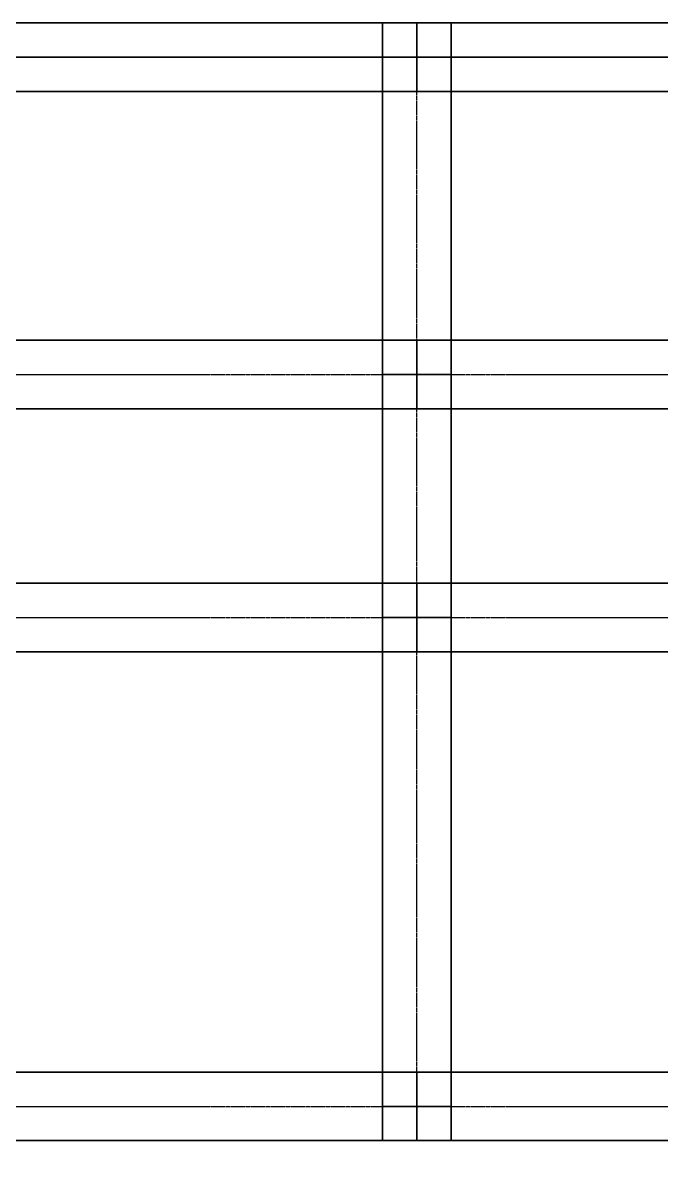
# Model space of a CAD drawing. Extents: x -12 to 2097, y 100 to 3117.
# Drawn here: x 1203.1 to 1426.6, y 2718.4 to 3116.9 of the extents above; entities that cross this region are included whole.
import ezdxf

# ---------------------------------------------------------------- set-up
doc = ezdxf.new("R2010")
doc.units = 0
doc.header["$MEASUREMENT"] = 0
doc.linetypes.add('Center', pattern=[2, 1.25, -0.25, 0.25, -0.25])
for name, color, linetype in [('BEAM', 5, 'CONTINUOUS'), ('CENTERLINES', 7, 'CONTINUOUS'), ('COLS', 5, 'CONTINUOUS'), ('SLAB', 6, 'CONTINUOUS')]:
    doc.layers.add(name, color=color, linetype=linetype)

msp = doc.modelspace()

# ---------------------------------------------------------------- linework, layer by layer
at = {"layer": 'BEAM', "color": 5, "linetype": 'CONTINUOUS'}
for points in [[(1170, 3116.916, 600), (1170, 3116.916, 624), (1341, 3116.916, 624), (1341, 3116.916, 600)], [(1170, 3116.916, 624), (1170, 3092.916, 624), (1341, 3092.916, 624), (1341, 3116.916, 624)], [(1170, 3092.916, 600), (1170, 3116.916, 600), (1341, 3116.916, 600), (1341, 3092.916, 600)], [(1170, 3116.916, 468), (1170, 3116.916, 492), (1341, 3116.916, 492), (1341, 3116.916, 468)], [(1170, 3116.916, 492), (1170, 3092.916, 492), (1341, 3092.916, 492), (1341, 3116.916, 492)], [(1170, 3092.916, 468), (1170, 3116.916, 468), (1341, 3116.916, 468), (1341, 3092.916, 468)], [(1170, 3116.916, 336), (1170, 3116.916, 360), (1341, 3116.916, 360), (1341, 3116.916, 336)], [(1170, 3116.916, 360), (1170, 3092.916, 360), (1341, 3092.916, 360), (1341, 3116.916, 360)], [(1170, 3092.916, 336), (1170, 3116.916, 336), (1341, 3116.916, 336), (1341, 3092.916, 336)], [(1170, 3116.916, 204), (1170, 3116.916, 228), (1341, 3116.916, 228), (1341, 3116.916, 204)], [(1170, 3116.916, 228), (1170, 3092.916, 228), (1341, 3092.916, 228), (1341, 3116.916, 228)], [(1170, 3092.916, 204), (1170, 3116.916, 204), (1341, 3116.916, 204), (1341, 3092.916, 204)], [(1170, 3116.916, 60), (1170, 3116.916, 84), (1341, 3116.916, 84), (1341, 3116.916, 60)], [(1170, 3116.916, 84), (1170, 3092.916, 84), (1341, 3092.916, 84), (1341, 3116.916, 84)], [(1170, 3092.916, 60), (1170, 3116.916, 60), (1341, 3116.916, 60), (1341, 3092.916, 60)], [(1341, 3116.916, 600), (1341, 3116.916, 624), (1512, 3116.916, 624), (1512, 3116.916, 600)], [(1341, 3116.916, 624), (1341, 3092.916, 624), (1512, 3092.916, 624), (1512, 3116.916, 624)], [(1341, 3092.916, 600), (1341, 3116.916, 600), (1512, 3116.916, 600), (1512, 3092.916, 600)], [(1341, 3116.916, 468), (1341, 3116.916, 492), (1512, 3116.916, 492), (1512, 3116.916, 468)], [(1341, 3116.916, 492), (1341, 3092.916, 492), (1512, 3092.916, 492), (1512, 3116.916, 492)], [(1341, 3092.916, 468), (1341, 3116.916, 468), (1512, 3116.916, 468), (1512, 3092.916, 468)], [(1341, 3116.916, 336), (1341, 3116.916, 360), (1512, 3116.916, 360), (1512, 3116.916, 336)], [(1341, 3116.916, 360), (1341, 3092.916, 360), (1512, 3092.916, 360), (1512, 3116.916, 360)], [(1341, 3092.916, 336), (1341, 3116.916, 336), (1512, 3116.916, 336), (1512, 3092.916, 336)], [(1341, 3116.916, 204), (1341, 3116.916, 228), (1512, 3116.916, 228), (1512, 3116.916, 204)], [(1341, 3116.916, 228), (1341, 3092.916, 228), (1512, 3092.916, 228), (1512, 3116.916, 228)], [(1341, 3092.916, 204), (1341, 3116.916, 204), (1512, 3116.916, 204), (1512, 3092.916, 204)], [(1341, 3116.916, 60), (1341, 3116.916, 84), (1512, 3116.916, 84), (1512, 3116.916, 60)], [(1341, 3116.916, 84), (1341, 3092.916, 84), (1512, 3092.916, 84), (1512, 3116.916, 84)], [(1341, 3092.916, 60), (1341, 3116.916, 60), (1512, 3116.916, 60), (1512, 3092.916, 60)], [(1329, 2993.916, 600), (1329, 2993.916, 624), (1329, 3104.916, 624), (1329, 3104.916, 600)], [(1329, 2993.916, 624), (1353, 2993.916, 624), (1353, 3104.916, 624), (1329, 3104.916, 624)], [(1353, 2993.916, 600), (1329, 2993.916, 600), (1329, 3104.916, 600), (1353, 3104.916, 600)], [(1329, 2993.916, 468), (1329, 2993.916, 492), (1329, 3104.916, 492), (1329, 3104.916, 468)], [(1329, 2993.916, 492), (1353, 2993.916, 492), (1353, 3104.916, 492), (1329, 3104.916, 492)], [(1353, 2993.916, 468), (1329, 2993.916, 468), (1329, 3104.916, 468), (1353, 3104.916, 468)], [(1329, 2993.916, 336), (1329, 2993.916, 360), (1329, 3104.916, 360), (1329, 3104.916, 336)], [(1329, 2993.916, 360), (1353, 2993.916, 360), (1353, 3104.916, 360), (1329, 3104.916, 360)], [(1353, 2993.916, 336), (1329, 2993.916, 336), (1329, 3104.916, 336), (1353, 3104.916, 336)], [(1329, 2993.916, 204), (1329, 2993.916, 228), (1329, 3104.916, 228), (1329, 3104.916, 204)], [(1329, 2993.916, 228), (1353, 2993.916, 228), (1353, 3104.916, 228), (1329, 3104.916, 228)], [(1353, 2993.916, 204), (1329, 2993.916, 204), (1329, 3104.916, 204), (1353, 3104.916, 204)], [(1329, 2993.916, 60), (1329, 2993.916, 84), (1329, 3104.916, 84), (1329, 3104.916, 60)], [(1329, 2993.916, 84), (1353, 2993.916, 84), (1353, 3104.916, 84), (1329, 3104.916, 84)], [(1353, 2993.916, 60), (1329, 2993.916, 60), (1329, 3104.916, 60), (1353, 3104.916, 60)], [(1353, 2993.916, 624), (1353, 2993.916, 600), (1353, 3104.916, 600), (1353, 3104.916, 624)], [(1353, 2993.916, 492), (1353, 2993.916, 468), (1353, 3104.916, 468), (1353, 3104.916, 492)], [(1353, 2993.916, 360), (1353, 2993.916, 336), (1353, 3104.916, 336), (1353, 3104.916, 360)], [(1353, 2993.916, 228), (1353, 2993.916, 204), (1353, 3104.916, 204), (1353, 3104.916, 228)], [(1353, 2993.916, 84), (1353, 2993.916, 60), (1353, 3104.916, 60), (1353, 3104.916, 84)], [(1170, 3092.916, 624), (1170, 3092.916, 600), (1341, 3092.916, 600), (1341, 3092.916, 624)], [(1170, 3092.916, 492), (1170, 3092.916, 468), (1341, 3092.916, 468), (1341, 3092.916, 492)], [(1170, 3092.916, 360), (1170, 3092.916, 336), (1341, 3092.916, 336), (1341, 3092.916, 360)], [(1170, 3092.916, 228), (1170, 3092.916, 204), (1341, 3092.916, 204), (1341, 3092.916, 228)], [(1170, 3092.916, 84), (1170, 3092.916, 60), (1341, 3092.916, 60), (1341, 3092.916, 84)], [(1341, 3092.916, 624), (1341, 3092.916, 600), (1512, 3092.916, 600), (1512, 3092.916, 624)], [(1341, 3092.916, 492), (1341, 3092.916, 468), (1512, 3092.916, 468), (1512, 3092.916, 492)], [(1341, 3092.916, 360), (1341, 3092.916, 336), (1512, 3092.916, 336), (1512, 3092.916, 360)], [(1341, 3092.916, 228), (1341, 3092.916, 204), (1512, 3092.916, 204), (1512, 3092.916, 228)], [(1341, 3092.916, 84), (1341, 3092.916, 60), (1512, 3092.916, 60), (1512, 3092.916, 84)], [(1170, 3005.916, 600), (1170, 3005.916, 624), (1341, 3005.916, 624), (1341, 3005.916, 600)], [(1170, 3005.916, 624), (1170, 2981.916, 624), (1341, 2981.916, 624), (1341, 3005.916, 624)], [(1170, 2981.916, 600), (1170, 3005.916, 600), (1341, 3005.916, 600), (1341, 2981.916, 600)], [(1170, 3005.916, 468), (1170, 3005.916, 492), (1341, 3005.916, 492), (1341, 3005.916, 468)], [(1170, 3005.916, 492), (1170, 2981.916, 492), (1341, 2981.916, 492), (1341, 3005.916, 492)], [(1170, 2981.916, 468), (1170, 3005.916, 468), (1341, 3005.916, 468), (1341, 2981.916, 468)], [(1170, 3005.916, 336), (1170, 3005.916, 360), (1341, 3005.916, 360), (1341, 3005.916, 336)], [(1170, 3005.916, 360), (1170, 2981.916, 360), (1341, 2981.916, 360), (1341, 3005.916, 360)], [(1170, 2981.916, 336), (1170, 3005.916, 336), (1341, 3005.916, 336), (1341, 2981.916, 336)], [(1170, 3005.916, 204), (1170, 3005.916, 228), (1341, 3005.916, 228), (1341, 3005.916, 204)], [(1170, 3005.916, 228), (1170, 2981.916, 228), (1341, 2981.916, 228), (1341, 3005.916, 228)], [(1170, 2981.916, 204), (1170, 3005.916, 204), (1341, 3005.916, 204), (1341, 2981.916, 204)], [(1170, 3005.916, 60), (1170, 3005.916, 84), (1341, 3005.916, 84), (1341, 3005.916, 60)], [(1170, 3005.916, 84), (1170, 2981.916, 84), (1341, 2981.916, 84), (1341, 3005.916, 84)], [(1170, 2981.916, 60), (1170, 3005.916, 60), (1341, 3005.916, 60), (1341, 2981.916, 60)], [(1341, 3005.916, 600), (1341, 3005.916, 624), (1512, 3005.916, 624), (1512, 3005.916, 600)], [(1341, 3005.916, 624), (1341, 2981.916, 624), (1512, 2981.916, 624), (1512, 3005.916, 624)], [(1341, 2981.916, 600), (1341, 3005.916, 600), (1512, 3005.916, 600), (1512, 2981.916, 600)], [(1341, 3005.916, 468), (1341, 3005.916, 492), (1512, 3005.916, 492), (1512, 3005.916, 468)], [(1341, 3005.916, 492), (1341, 2981.916, 492), (1512, 2981.916, 492), (1512, 3005.916, 492)], [(1341, 2981.916, 468), (1341, 3005.916, 468), (1512, 3005.916, 468), (1512, 2981.916, 468)], [(1341, 3005.916, 336), (1341, 3005.916, 360), (1512, 3005.916, 360), (1512, 3005.916, 336)], [(1341, 3005.916, 360), (1341, 2981.916, 360), (1512, 2981.916, 360), (1512, 3005.916, 360)], [(1341, 2981.916, 336), (1341, 3005.916, 336), (1512, 3005.916, 336), (1512, 2981.916, 336)], [(1341, 3005.916, 204), (1341, 3005.916, 228), (1512, 3005.916, 228), (1512, 3005.916, 204)], [(1341, 3005.916, 228), (1341, 2981.916, 228), (1512, 2981.916, 228), (1512, 3005.916, 228)], [(1341, 2981.916, 204), (1341, 3005.916, 204), (1512, 3005.916, 204), (1512, 2981.916, 204)], [(1341, 3005.916, 60), (1341, 3005.916, 84), (1512, 3005.916, 84), (1512, 3005.916, 60)], [(1341, 3005.916, 84), (1341, 2981.916, 84), (1512, 2981.916, 84), (1512, 3005.916, 84)], [(1341, 2981.916, 60), (1341, 3005.916, 60), (1512, 3005.916, 60), (1512, 2981.916, 60)], [(1329, 2908.92, 600), (1329, 2908.92, 624), (1329, 2993.916, 624), (1329, 2993.916, 600)], [(1329, 2908.92, 624), (1353, 2908.92, 624), (1353, 2993.916, 624), (1329, 2993.916, 624)], [(1353, 2908.92, 600), (1329, 2908.92, 600), (1329, 2993.916, 600), (1353, 2993.916, 600)], [(1329, 2908.92, 468), (1329, 2908.92, 492), (1329, 2993.916, 492), (1329, 2993.916, 468)], [(1329, 2908.92, 492), (1353, 2908.92, 492), (1353, 2993.916, 492), (1329, 2993.916, 492)], [(1353, 2908.92, 468), (1329, 2908.92, 468), (1329, 2993.916, 468), (1353, 2993.916, 468)], [(1329, 2908.92, 336), (1329, 2908.92, 360), (1329, 2993.916, 360), (1329, 2993.916, 336)], [(1329, 2908.92, 360), (1353, 2908.92, 360), (1353, 2993.916, 360), (1329, 2993.916, 360)], [(1353, 2908.92, 336), (1329, 2908.92, 336), (1329, 2993.916, 336), (1353, 2993.916, 336)], [(1329, 2908.92, 204), (1329, 2908.92, 228), (1329, 2993.916, 228), (1329, 2993.916, 204)], [(1329, 2908.92, 228), (1353, 2908.92, 228), (1353, 2993.916, 228), (1329, 2993.916, 228)], [(1353, 2908.92, 204), (1329, 2908.92, 204), (1329, 2993.916, 204), (1353, 2993.916, 204)], [(1329, 2908.92, 60), (1329, 2908.92, 84), (1329, 2993.916, 84), (1329, 2993.916, 60)], [(1329, 2908.92, 84), (1353, 2908.92, 84), (1353, 2993.916, 84), (1329, 2993.916, 84)], [(1353, 2908.92, 60), (1329, 2908.92, 60), (1329, 2993.916, 60), (1353, 2993.916, 60)], [(1353, 2908.92, 624), (1353, 2908.92, 600), (1353, 2993.916, 600), (1353, 2993.916, 624)], [(1353, 2908.92, 492), (1353, 2908.92, 468), (1353, 2993.916, 468), (1353, 2993.916, 492)], [(1353, 2908.92, 360), (1353, 2908.92, 336), (1353, 2993.916, 336), (1353, 2993.916, 360)], [(1353, 2908.92, 228), (1353, 2908.92, 204), (1353, 2993.916, 204), (1353, 2993.916, 228)], [(1353, 2908.92, 84), (1353, 2908.92, 60), (1353, 2993.916, 60), (1353, 2993.916, 84)], [(1170, 2981.916, 624), (1170, 2981.916, 600), (1341, 2981.916, 600), (1341, 2981.916, 624)], [(1170, 2981.916, 492), (1170, 2981.916, 468), (1341, 2981.916, 468), (1341, 2981.916, 492)], [(1170, 2981.916, 360), (1170, 2981.916, 336), (1341, 2981.916, 336), (1341, 2981.916, 360)], [(1170, 2981.916, 228), (1170, 2981.916, 204), (1341, 2981.916, 204), (1341, 2981.916, 228)], [(1170, 2981.916, 84), (1170, 2981.916, 60), (1341, 2981.916, 60), (1341, 2981.916, 84)], [(1341, 2981.916, 624), (1341, 2981.916, 600), (1512, 2981.916, 600), (1512, 2981.916, 624)], [(1341, 2981.916, 492), (1341, 2981.916, 468), (1512, 2981.916, 468), (1512, 2981.916, 492)], [(1341, 2981.916, 360), (1341, 2981.916, 336), (1512, 2981.916, 336), (1512, 2981.916, 360)], [(1341, 2981.916, 228), (1341, 2981.916, 204), (1512, 2981.916, 204), (1512, 2981.916, 228)], [(1341, 2981.916, 84), (1341, 2981.916, 60), (1512, 2981.916, 60), (1512, 2981.916, 84)], [(1170, 2920.92, 600), (1170, 2920.92, 624), (1341, 2920.92, 624), (1341, 2920.92, 600)], [(1170, 2920.92, 624), (1170, 2896.92, 624), (1341, 2896.92, 624), (1341, 2920.92, 624)], [(1170, 2896.92, 600), (1170, 2920.92, 600), (1341, 2920.92, 600), (1341, 2896.92, 600)], [(1170, 2920.92, 468), (1170, 2920.92, 492), (1341, 2920.92, 492), (1341, 2920.92, 468)], [(1170, 2920.92, 492), (1170, 2896.92, 492), (1341, 2896.92, 492), (1341, 2920.92, 492)], [(1170, 2896.92, 468), (1170, 2920.92, 468), (1341, 2920.92, 468), (1341, 2896.92, 468)], [(1170, 2920.92, 336), (1170, 2920.92, 360), (1341, 2920.92, 360), (1341, 2920.92, 336)], [(1170, 2920.92, 360), (1170, 2896.92, 360), (1341, 2896.92, 360), (1341, 2920.92, 360)], [(1170, 2896.92, 336), (1170, 2920.92, 336), (1341, 2920.92, 336), (1341, 2896.92, 336)], [(1170, 2920.92, 204), (1170, 2920.92, 228), (1341, 2920.92, 228), (1341, 2920.92, 204)], [(1170, 2920.92, 228), (1170, 2896.92, 228), (1341, 2896.92, 228), (1341, 2920.92, 228)], [(1170, 2896.92, 204), (1170, 2920.92, 204), (1341, 2920.92, 204), (1341, 2896.92, 204)], [(1170, 2920.92, 60), (1170, 2920.92, 84), (1341, 2920.92, 84), (1341, 2920.92, 60)], [(1170, 2920.92, 84), (1170, 2896.92, 84), (1341, 2896.92, 84), (1341, 2920.92, 84)], [(1170, 2896.92, 60), (1170, 2920.92, 60), (1341, 2920.92, 60), (1341, 2896.92, 60)], [(1341, 2920.92, 600), (1341, 2920.92, 624), (1512, 2920.92, 624), (1512, 2920.92, 600)], [(1341, 2920.92, 624), (1341, 2896.92, 624), (1512, 2896.92, 624), (1512, 2920.92, 624)], [(1341, 2896.92, 600), (1341, 2920.92, 600), (1512, 2920.92, 600), (1512, 2896.92, 600)], [(1341, 2920.92, 468), (1341, 2920.92, 492), (1512, 2920.92, 492), (1512, 2920.92, 468)], [(1341, 2920.92, 492), (1341, 2896.92, 492), (1512, 2896.92, 492), (1512, 2920.92, 492)], [(1341, 2896.92, 468), (1341, 2920.92, 468), (1512, 2920.92, 468), (1512, 2896.92, 468)], [(1341, 2920.92, 336), (1341, 2920.92, 360), (1512, 2920.92, 360), (1512, 2920.92, 336)], [(1341, 2920.92, 360), (1341, 2896.92, 360), (1512, 2896.92, 360), (1512, 2920.92, 360)], [(1341, 2896.92, 336), (1341, 2920.92, 336), (1512, 2920.92, 336), (1512, 2896.92, 336)], [(1341, 2920.92, 204), (1341, 2920.92, 228), (1512, 2920.92, 228), (1512, 2920.92, 204)], [(1341, 2920.92, 228), (1341, 2896.92, 228), (1512, 2896.92, 228), (1512, 2920.92, 228)], [(1341, 2896.92, 204), (1341, 2920.92, 204), (1512, 2920.92, 204), (1512, 2896.92, 204)], [(1341, 2920.92, 60), (1341, 2920.92, 84), (1512, 2920.92, 84), (1512, 2920.92, 60)], [(1341, 2920.92, 84), (1341, 2896.92, 84), (1512, 2896.92, 84), (1512, 2920.92, 84)], [(1341, 2896.92, 60), (1341, 2920.92, 60), (1512, 2920.92, 60), (1512, 2896.92, 60)], [(1329, 2737.92, 600), (1329, 2737.92, 624), (1329, 2908.92, 624), (1329, 2908.92, 600)], [(1329, 2737.92, 624), (1353, 2737.92, 624), (1353, 2908.92, 624), (1329, 2908.92, 624)], [(1353, 2737.92, 600), (1329, 2737.92, 600), (1329, 2908.92, 600), (1353, 2908.92, 600)], [(1329, 2737.92, 468), (1329, 2737.92, 492), (1329, 2908.92, 492), (1329, 2908.92, 468)], [(1329, 2737.92, 492), (1353, 2737.92, 492), (1353, 2908.92, 492), (1329, 2908.92, 492)], [(1353, 2737.92, 468), (1329, 2737.92, 468), (1329, 2908.92, 468), (1353, 2908.92, 468)], [(1329, 2737.92, 336), (1329, 2737.92, 360), (1329, 2908.92, 360), (1329, 2908.92, 336)], [(1329, 2737.92, 360), (1353, 2737.92, 360), (1353, 2908.92, 360), (1329, 2908.92, 360)], [(1353, 2737.92, 336), (1329, 2737.92, 336), (1329, 2908.92, 336), (1353, 2908.92, 336)], [(1329, 2737.92, 204), (1329, 2737.92, 228), (1329, 2908.92, 228), (1329, 2908.92, 204)], [(1329, 2737.92, 228), (1353, 2737.92, 228), (1353, 2908.92, 228), (1329, 2908.92, 228)], [(1353, 2737.92, 204), (1329, 2737.92, 204), (1329, 2908.92, 204), (1353, 2908.92, 204)], [(1329, 2737.92, 60), (1329, 2737.92, 84), (1329, 2908.92, 84), (1329, 2908.92, 60)], [(1329, 2737.92, 84), (1353, 2737.92, 84), (1353, 2908.92, 84), (1329, 2908.92, 84)], [(1353, 2737.92, 60), (1329, 2737.92, 60), (1329, 2908.92, 60), (1353, 2908.92, 60)], [(1353, 2737.92, 624), (1353, 2737.92, 600), (1353, 2908.92, 600), (1353, 2908.92, 624)], [(1353, 2737.92, 492), (1353, 2737.92, 468), (1353, 2908.92, 468), (1353, 2908.92, 492)], [(1353, 2737.92, 360), (1353, 2737.92, 336), (1353, 2908.92, 336), (1353, 2908.92, 360)], [(1353, 2737.92, 228), (1353, 2737.92, 204), (1353, 2908.92, 204), (1353, 2908.92, 228)], [(1353, 2737.92, 84), (1353, 2737.92, 60), (1353, 2908.92, 60), (1353, 2908.92, 84)], [(1170, 2896.92, 624), (1170, 2896.92, 600), (1341, 2896.92, 600), (1341, 2896.92, 624)], [(1170, 2896.92, 492), (1170, 2896.92, 468), (1341, 2896.92, 468), (1341, 2896.92, 492)], [(1170, 2896.92, 360), (1170, 2896.92, 336), (1341, 2896.92, 336), (1341, 2896.92, 360)], [(1170, 2896.92, 228), (1170, 2896.92, 204), (1341, 2896.92, 204), (1341, 2896.92, 228)], [(1170, 2896.92, 84), (1170, 2896.92, 60), (1341, 2896.92, 60), (1341, 2896.92, 84)], [(1341, 2896.92, 624), (1341, 2896.92, 600), (1512, 2896.92, 600), (1512, 2896.92, 624)], [(1341, 2896.92, 492), (1341, 2896.92, 468), (1512, 2896.92, 468), (1512, 2896.92, 492)], [(1341, 2896.92, 360), (1341, 2896.92, 336), (1512, 2896.92, 336), (1512, 2896.92, 360)], [(1341, 2896.92, 228), (1341, 2896.92, 204), (1512, 2896.92, 204), (1512, 2896.92, 228)], [(1341, 2896.92, 84), (1341, 2896.92, 60), (1512, 2896.92, 60), (1512, 2896.92, 84)], [(1170, 2749.92, 600), (1170, 2749.92, 624), (1341, 2749.92, 624), (1341, 2749.92, 600)], [(1170, 2749.92, 624), (1170, 2725.92, 624), (1341, 2725.92, 624), (1341, 2749.92, 624)], [(1170, 2725.92, 600), (1170, 2749.92, 600), (1341, 2749.92, 600), (1341, 2725.92, 600)], [(1170, 2749.92, 468), (1170, 2749.92, 492), (1341, 2749.92, 492), (1341, 2749.92, 468)], [(1170, 2749.92, 492), (1170, 2725.92, 492), (1341, 2725.92, 492), (1341, 2749.92, 492)], [(1170, 2725.92, 468), (1170, 2749.92, 468), (1341, 2749.92, 468), (1341, 2725.92, 468)], [(1170, 2749.92, 336), (1170, 2749.92, 360), (1341, 2749.92, 360), (1341, 2749.92, 336)], [(1170, 2749.92, 360), (1170, 2725.92, 360), (1341, 2725.92, 360), (1341, 2749.92, 360)], [(1170, 2725.92, 336), (1170, 2749.92, 336), (1341, 2749.92, 336), (1341, 2725.92, 336)], [(1170, 2749.92, 204), (1170, 2749.92, 228), (1341, 2749.92, 228), (1341, 2749.92, 204)], [(1170, 2749.92, 228), (1170, 2725.92, 228), (1341, 2725.92, 228), (1341, 2749.92, 228)], [(1170, 2725.92, 204), (1170, 2749.92, 204), (1341, 2749.92, 204), (1341, 2725.92, 204)], [(1170, 2749.92, 60), (1170, 2749.92, 84), (1341, 2749.92, 84), (1341, 2749.92, 60)], [(1170, 2749.92, 84), (1170, 2725.92, 84), (1341, 2725.92, 84), (1341, 2749.92, 84)], [(1170, 2725.92, 60), (1170, 2749.92, 60), (1341, 2749.92, 60), (1341, 2725.92, 60)], [(1341, 2749.92, 600), (1341, 2749.92, 624), (1512, 2749.92, 624), (1512, 2749.92, 600)], [(1341, 2749.92, 624), (1341, 2725.92, 624), (1512, 2725.92, 624), (1512, 2749.92, 624)], [(1341, 2725.92, 600), (1341, 2749.92, 600), (1512, 2749.92, 600), (1512, 2725.92, 600)], [(1341, 2749.92, 468), (1341, 2749.92, 492), (1512, 2749.92, 492), (1512, 2749.92, 468)], [(1341, 2749.92, 492), (1341, 2725.92, 492), (1512, 2725.92, 492), (1512, 2749.92, 492)], [(1341, 2725.92, 468), (1341, 2749.92, 468), (1512, 2749.92, 468), (1512, 2725.92, 468)], [(1341, 2749.92, 336), (1341, 2749.92, 360), (1512, 2749.92, 360), (1512, 2749.92, 336)], [(1341, 2749.92, 360), (1341, 2725.92, 360), (1512, 2725.92, 360), (1512, 2749.92, 360)], [(1341, 2725.92, 336), (1341, 2749.92, 336), (1512, 2749.92, 336), (1512, 2725.92, 336)], [(1341, 2749.92, 204), (1341, 2749.92, 228), (1512, 2749.92, 228), (1512, 2749.92, 204)], [(1341, 2749.92, 228), (1341, 2725.92, 228), (1512, 2725.92, 228), (1512, 2749.92, 228)], [(1341, 2725.92, 204), (1341, 2749.92, 204), (1512, 2749.92, 204), (1512, 2725.92, 204)], [(1341, 2749.92, 60), (1341, 2749.92, 84), (1512, 2749.92, 84), (1512, 2749.92, 60)], [(1341, 2749.92, 84), (1341, 2725.92, 84), (1512, 2725.92, 84), (1512, 2749.92, 84)], [(1341, 2725.92, 60), (1341, 2749.92, 60), (1512, 2749.92, 60), (1512, 2725.92, 60)], [(1170, 2725.92, 624), (1170, 2725.92, 600), (1341, 2725.92, 600), (1341, 2725.92, 624)], [(1170, 2725.92, 492), (1170, 2725.92, 468), (1341, 2725.92, 468), (1341, 2725.92, 492)], [(1170, 2725.92, 360), (1170, 2725.92, 336), (1341, 2725.92, 336), (1341, 2725.92, 360)], [(1170, 2725.92, 228), (1170, 2725.92, 204), (1341, 2725.92, 204), (1341, 2725.92, 228)], [(1170, 2725.92, 84), (1170, 2725.92, 60), (1341, 2725.92, 60), (1341, 2725.92, 84)], [(1341, 2725.92, 624), (1341, 2725.92, 600), (1512, 2725.92, 600), (1512, 2725.92, 624)], [(1341, 2725.92, 492), (1341, 2725.92, 468), (1512, 2725.92, 468), (1512, 2725.92, 492)], [(1341, 2725.92, 360), (1341, 2725.92, 336), (1512, 2725.92, 336), (1512, 2725.92, 360)], [(1341, 2725.92, 228), (1341, 2725.92, 204), (1512, 2725.92, 204), (1512, 2725.92, 228)], [(1341, 2725.92, 84), (1341, 2725.92, 60), (1512, 2725.92, 60), (1512, 2725.92, 84)]]:
    msp.add_3dface(points, dxfattribs=at)
at = {"layer": 'CENTERLINES', "color": 0, "linetype": 'CENTER', "ltscale": 0.5}
for p, q in [((1170, 3104.916, 624), (1341, 3104.916, 624)), ((1170, 3104.916, 492), (1341, 3104.916, 492)), ((1170, 3104.916, 360), (1341, 3104.916, 360)), ((1170, 3104.916, 228), (1341, 3104.916, 228)), ((1170, 3104.916, 84), (1341, 3104.916, 84)), ((1341, 2993.916, 624), (1341, 3104.916, 624)), ((1341, 2993.916, 492), (1341, 3104.916, 492)), ((1341, 2993.916, 360), (1341, 3104.916, 360)), ((1341, 2993.916, 228), (1341, 3104.916, 228)), ((1341, 2993.916, 84), (1341, 3104.916, 84)), ((1341, 3104.916, 624), (1512, 3104.916, 624)), ((1341, 3104.916, 492), (1512, 3104.916, 492)), ((1341, 3104.916, 360), (1512, 3104.916, 360)), ((1341, 3104.916, 228), (1512, 3104.916, 228)), ((1341, 3104.916, 84), (1512, 3104.916, 84)), ((1341, 3104.916, 492), (1341, 3104.916, 624)), ((1341, 3104.916, 360), (1341, 3104.916, 492)), ((1341, 3104.916, 228), (1341, 3104.916, 360)), ((1341, 3104.916, 84), (1341, 3104.916, 228)), ((1341, 3104.916, 24), (1341, 3104.916, 84)), ((1341, 3104.916), (1341, 3104.916, 24)), ((1170, 2993.916, 624), (1341, 2993.916, 624)), ((1170, 2993.916, 492), (1341, 2993.916, 492)), ((1170, 2993.916, 360), (1341, 2993.916, 360)), ((1170, 2993.916, 228), (1341, 2993.916, 228)), ((1170, 2993.916, 84), (1341, 2993.916, 84)), ((1341, 2908.92, 624), (1341, 2993.916, 624)), ((1341, 2908.92, 492), (1341, 2993.916, 492)), ((1341, 2908.92, 360), (1341, 2993.916, 360)), ((1341, 2908.92, 228), (1341, 2993.916, 228)), ((1341, 2908.92, 84), (1341, 2993.916, 84)), ((1341, 2993.916, 624), (1512, 2993.916, 624)), ((1341, 2993.916, 492), (1512, 2993.916, 492)), ((1341, 2993.916, 360), (1512, 2993.916, 360)), ((1341, 2993.916, 228), (1512, 2993.916, 228)), ((1341, 2993.916, 84), (1512, 2993.916, 84)), ((1341, 2993.916, 492), (1341, 2993.916, 624)), ((1341, 2993.916, 360), (1341, 2993.916, 492)), ((1341, 2993.916, 228), (1341, 2993.916, 360)), ((1341, 2993.916, 84), (1341, 2993.916, 228)), ((1341, 2993.916, 24), (1341, 2993.916, 84)), ((1341, 2993.916), (1341, 2993.916, 24)), ((1170, 2908.92, 624), (1341, 2908.92, 624)), ((1170, 2908.92, 492), (1341, 2908.92, 492)), ((1170, 2908.92, 360), (1341, 2908.92, 360)), ((1170, 2908.92, 228), (1341, 2908.92, 228)), ((1170, 2908.92, 84), (1341, 2908.92, 84)), ((1341, 2737.92, 624), (1341, 2908.92, 624)), ((1341, 2737.92, 492), (1341, 2908.92, 492)), ((1341, 2737.92, 360), (1341, 2908.92, 360)), ((1341, 2737.92, 228), (1341, 2908.92, 228)), ((1341, 2737.92, 84), (1341, 2908.92, 84)), ((1341, 2908.92, 624), (1512, 2908.92, 624)), ((1341, 2908.92, 492), (1512, 2908.92, 492)), ((1341, 2908.92, 360), (1512, 2908.92, 360)), ((1341, 2908.92, 228), (1512, 2908.92, 228)), ((1341, 2908.92, 84), (1512, 2908.92, 84)), ((1341, 2908.92, 492), (1341, 2908.92, 624)), ((1341, 2908.92, 360), (1341, 2908.92, 492)), ((1341, 2908.92, 228), (1341, 2908.92, 360)), ((1341, 2908.92, 84), (1341, 2908.92, 228)), ((1341, 2908.92, 24), (1341, 2908.92, 84)), ((1341, 2908.92), (1341, 2908.92, 24)), ((1170, 2737.92, 624), (1341, 2737.92, 624)), ((1170, 2737.92, 492), (1341, 2737.92, 492)), ((1170, 2737.92, 360), (1341, 2737.92, 360)), ((1170, 2737.92, 228), (1341, 2737.92, 228)), ((1170, 2737.92, 84), (1341, 2737.92, 84)), ((1341, 2737.92, 624), (1512, 2737.92, 624)), ((1341, 2737.92, 492), (1512, 2737.92, 492)), ((1341, 2737.92, 360), (1512, 2737.92, 360)), ((1341, 2737.92, 228), (1512, 2737.92, 228)), ((1341, 2737.92, 84), (1512, 2737.92, 84)), ((1341, 2737.92, 492), (1341, 2737.92, 624)), ((1341, 2737.92, 360), (1341, 2737.92, 492)), ((1341, 2737.92, 228), (1341, 2737.92, 360)), ((1341, 2737.92, 84), (1341, 2737.92, 228)), ((1341, 2737.92, 24), (1341, 2737.92, 84)), ((1341, 2737.92), (1341, 2737.92, 24))]:
    msp.add_line(p, q, dxfattribs=at)
at = {"layer": 'CENTERLINES', "color": 0, "linetype": 'CENTER'}
for elevation in [624, 492, 360, 228, 84]:
    msp.add_lwpolyline([(1170, 3104.916), (1341, 3104.916), (1512, 3104.916), (1683, 3104.916), (1734, 3104.916), (1845, 3104.916), (1974, 3104.916), (2085, 3104.916), (2085, 2993.916), (2085, 2908.92), (2085, 2737.92), (2085, 2566.92), (2085, 2395.92), (2085, 2224.92), (2085, 2053.92), (2085, 1882.92), (2085, 1711.92), (2085, 1540.92)], dxfattribs=dict(at, elevation=elevation))
at = {"layer": 'COLS', "color": 5, "linetype": 'CONTINUOUS'}
for points in [[(1353, 3116.916, 492), (1329, 3116.916, 492), (1329, 3116.916, 624), (1353, 3116.916, 624)], [(1329, 3116.916, 492), (1329, 3092.916, 492), (1329, 3092.916, 624), (1329, 3116.916, 624)], [(1353, 3116.916, 360), (1329, 3116.916, 360), (1329, 3116.916, 492), (1353, 3116.916, 492)], [(1329, 3116.916, 360), (1329, 3092.916, 360), (1329, 3092.916, 492), (1329, 3116.916, 492)], [(1353, 3116.916, 228), (1329, 3116.916, 228), (1329, 3116.916, 360), (1353, 3116.916, 360)], [(1329, 3116.916, 228), (1329, 3092.916, 228), (1329, 3092.916, 360), (1329, 3116.916, 360)], [(1353, 3116.916, 84), (1329, 3116.916, 84), (1329, 3116.916, 228), (1353, 3116.916, 228)], [(1329, 3116.916, 84), (1329, 3092.916, 84), (1329, 3092.916, 228), (1329, 3116.916, 228)], [(1353, 3116.916, 24), (1329, 3116.916, 24), (1329, 3116.916, 84), (1353, 3116.916, 84)], [(1329, 3116.916, 24), (1329, 3092.916, 24), (1329, 3092.916, 84), (1329, 3116.916, 84)], [(1353, 3116.916), (1329, 3116.916), (1329, 3116.916, 24), (1353, 3116.916, 24)], [(1329, 3116.916), (1329, 3092.916), (1329, 3092.916, 24), (1329, 3116.916, 24)], [(1353, 3092.916, 492), (1353, 3116.916, 492), (1353, 3116.916, 624), (1353, 3092.916, 624)], [(1353, 3092.916, 360), (1353, 3116.916, 360), (1353, 3116.916, 492), (1353, 3092.916, 492)], [(1353, 3092.916, 228), (1353, 3116.916, 228), (1353, 3116.916, 360), (1353, 3092.916, 360)], [(1353, 3092.916, 84), (1353, 3116.916, 84), (1353, 3116.916, 228), (1353, 3092.916, 228)], [(1353, 3092.916, 24), (1353, 3116.916, 24), (1353, 3116.916, 84), (1353, 3092.916, 84)], [(1353, 3092.916), (1353, 3116.916), (1353, 3116.916, 24), (1353, 3092.916, 24)], [(1329, 3092.916, 492), (1353, 3092.916, 492), (1353, 3092.916, 624), (1329, 3092.916, 624)], [(1329, 3092.916, 360), (1353, 3092.916, 360), (1353, 3092.916, 492), (1329, 3092.916, 492)], [(1329, 3092.916, 228), (1353, 3092.916, 228), (1353, 3092.916, 360), (1329, 3092.916, 360)], [(1329, 3092.916, 84), (1353, 3092.916, 84), (1353, 3092.916, 228), (1329, 3092.916, 228)], [(1329, 3092.916, 24), (1353, 3092.916, 24), (1353, 3092.916, 84), (1329, 3092.916, 84)], [(1329, 3092.916), (1353, 3092.916), (1353, 3092.916, 24), (1329, 3092.916, 24)], [(1353, 3005.916, 492), (1329, 3005.916, 492), (1329, 3005.916, 624), (1353, 3005.916, 624)], [(1329, 3005.916, 492), (1329, 2981.916, 492), (1329, 2981.916, 624), (1329, 3005.916, 624)], [(1353, 3005.916, 360), (1329, 3005.916, 360), (1329, 3005.916, 492), (1353, 3005.916, 492)], [(1329, 3005.916, 360), (1329, 2981.916, 360), (1329, 2981.916, 492), (1329, 3005.916, 492)], [(1353, 3005.916, 228), (1329, 3005.916, 228), (1329, 3005.916, 360), (1353, 3005.916, 360)], [(1329, 3005.916, 228), (1329, 2981.916, 228), (1329, 2981.916, 360), (1329, 3005.916, 360)], [(1353, 3005.916, 84), (1329, 3005.916, 84), (1329, 3005.916, 228), (1353, 3005.916, 228)], [(1329, 3005.916, 84), (1329, 2981.916, 84), (1329, 2981.916, 228), (1329, 3005.916, 228)], [(1353, 3005.916, 24), (1329, 3005.916, 24), (1329, 3005.916, 84), (1353, 3005.916, 84)], [(1329, 3005.916, 24), (1329, 2981.916, 24), (1329, 2981.916, 84), (1329, 3005.916, 84)], [(1353, 3005.916), (1329, 3005.916), (1329, 3005.916, 24), (1353, 3005.916, 24)], [(1329, 3005.916), (1329, 2981.916), (1329, 2981.916, 24), (1329, 3005.916, 24)], [(1353, 2981.916, 492), (1353, 3005.916, 492), (1353, 3005.916, 624), (1353, 2981.916, 624)], [(1353, 2981.916, 360), (1353, 3005.916, 360), (1353, 3005.916, 492), (1353, 2981.916, 492)], [(1353, 2981.916, 228), (1353, 3005.916, 228), (1353, 3005.916, 360), (1353, 2981.916, 360)], [(1353, 2981.916, 84), (1353, 3005.916, 84), (1353, 3005.916, 228), (1353, 2981.916, 228)], [(1353, 2981.916, 24), (1353, 3005.916, 24), (1353, 3005.916, 84), (1353, 2981.916, 84)], [(1353, 2981.916), (1353, 3005.916), (1353, 3005.916, 24), (1353, 2981.916, 24)], [(1329, 2981.916, 492), (1353, 2981.916, 492), (1353, 2981.916, 624), (1329, 2981.916, 624)], [(1329, 2981.916, 360), (1353, 2981.916, 360), (1353, 2981.916, 492), (1329, 2981.916, 492)], [(1329, 2981.916, 228), (1353, 2981.916, 228), (1353, 2981.916, 360), (1329, 2981.916, 360)], [(1329, 2981.916, 84), (1353, 2981.916, 84), (1353, 2981.916, 228), (1329, 2981.916, 228)], [(1329, 2981.916, 24), (1353, 2981.916, 24), (1353, 2981.916, 84), (1329, 2981.916, 84)], [(1329, 2981.916), (1353, 2981.916), (1353, 2981.916, 24), (1329, 2981.916, 24)], [(1353, 2920.92, 492), (1329, 2920.92, 492), (1329, 2920.92, 624), (1353, 2920.92, 624)], [(1329, 2920.92, 492), (1329, 2896.92, 492), (1329, 2896.92, 624), (1329, 2920.92, 624)], [(1353, 2920.92, 360), (1329, 2920.92, 360), (1329, 2920.92, 492), (1353, 2920.92, 492)], [(1329, 2920.92, 360), (1329, 2896.92, 360), (1329, 2896.92, 492), (1329, 2920.92, 492)], [(1353, 2920.92, 228), (1329, 2920.92, 228), (1329, 2920.92, 360), (1353, 2920.92, 360)], [(1329, 2920.92, 228), (1329, 2896.92, 228), (1329, 2896.92, 360), (1329, 2920.92, 360)], [(1353, 2920.92, 84), (1329, 2920.92, 84), (1329, 2920.92, 228), (1353, 2920.92, 228)], [(1329, 2920.92, 84), (1329, 2896.92, 84), (1329, 2896.92, 228), (1329, 2920.92, 228)], [(1353, 2920.92, 24), (1329, 2920.92, 24), (1329, 2920.92, 84), (1353, 2920.92, 84)], [(1329, 2920.92, 24), (1329, 2896.92, 24), (1329, 2896.92, 84), (1329, 2920.92, 84)], [(1353, 2920.92), (1329, 2920.92), (1329, 2920.92, 24), (1353, 2920.92, 24)], [(1329, 2920.92), (1329, 2896.92), (1329, 2896.92, 24), (1329, 2920.92, 24)], [(1353, 2896.92, 492), (1353, 2920.92, 492), (1353, 2920.92, 624), (1353, 2896.92, 624)], [(1353, 2896.92, 360), (1353, 2920.92, 360), (1353, 2920.92, 492), (1353, 2896.92, 492)], [(1353, 2896.92, 228), (1353, 2920.92, 228), (1353, 2920.92, 360), (1353, 2896.92, 360)], [(1353, 2896.92, 84), (1353, 2920.92, 84), (1353, 2920.92, 228), (1353, 2896.92, 228)], [(1353, 2896.92, 24), (1353, 2920.92, 24), (1353, 2920.92, 84), (1353, 2896.92, 84)], [(1353, 2896.92), (1353, 2920.92), (1353, 2920.92, 24), (1353, 2896.92, 24)], [(1329, 2896.92, 492), (1353, 2896.92, 492), (1353, 2896.92, 624), (1329, 2896.92, 624)], [(1329, 2896.92, 360), (1353, 2896.92, 360), (1353, 2896.92, 492), (1329, 2896.92, 492)], [(1329, 2896.92, 228), (1353, 2896.92, 228), (1353, 2896.92, 360), (1329, 2896.92, 360)], [(1329, 2896.92, 84), (1353, 2896.92, 84), (1353, 2896.92, 228), (1329, 2896.92, 228)], [(1329, 2896.92, 24), (1353, 2896.92, 24), (1353, 2896.92, 84), (1329, 2896.92, 84)], [(1329, 2896.92), (1353, 2896.92), (1353, 2896.92, 24), (1329, 2896.92, 24)], [(1353, 2749.92, 492), (1329, 2749.92, 492), (1329, 2749.92, 624), (1353, 2749.92, 624)], [(1329, 2749.92, 492), (1329, 2725.92, 492), (1329, 2725.92, 624), (1329, 2749.92, 624)], [(1353, 2749.92, 360), (1329, 2749.92, 360), (1329, 2749.92, 492), (1353, 2749.92, 492)], [(1329, 2749.92, 360), (1329, 2725.92, 360), (1329, 2725.92, 492), (1329, 2749.92, 492)], [(1353, 2749.92, 228), (1329, 2749.92, 228), (1329, 2749.92, 360), (1353, 2749.92, 360)], [(1329, 2749.92, 228), (1329, 2725.92, 228), (1329, 2725.92, 360), (1329, 2749.92, 360)], [(1353, 2749.92, 84), (1329, 2749.92, 84), (1329, 2749.92, 228), (1353, 2749.92, 228)], [(1329, 2749.92, 84), (1329, 2725.92, 84), (1329, 2725.92, 228), (1329, 2749.92, 228)], [(1353, 2749.92, 24), (1329, 2749.92, 24), (1329, 2749.92, 84), (1353, 2749.92, 84)], [(1329, 2749.92, 24), (1329, 2725.92, 24), (1329, 2725.92, 84), (1329, 2749.92, 84)], [(1353, 2749.92), (1329, 2749.92), (1329, 2749.92, 24), (1353, 2749.92, 24)], [(1329, 2749.92), (1329, 2725.92), (1329, 2725.92, 24), (1329, 2749.92, 24)], [(1353, 2725.92, 492), (1353, 2749.92, 492), (1353, 2749.92, 624), (1353, 2725.92, 624)], [(1353, 2725.92, 360), (1353, 2749.92, 360), (1353, 2749.92, 492), (1353, 2725.92, 492)], [(1353, 2725.92, 228), (1353, 2749.92, 228), (1353, 2749.92, 360), (1353, 2725.92, 360)], [(1353, 2725.92, 84), (1353, 2749.92, 84), (1353, 2749.92, 228), (1353, 2725.92, 228)], [(1353, 2725.92, 24), (1353, 2749.92, 24), (1353, 2749.92, 84), (1353, 2725.92, 84)], [(1353, 2725.92), (1353, 2749.92), (1353, 2749.92, 24), (1353, 2725.92, 24)], [(1329, 2725.92, 492), (1353, 2725.92, 492), (1353, 2725.92, 624), (1329, 2725.92, 624)], [(1329, 2725.92, 360), (1353, 2725.92, 360), (1353, 2725.92, 492), (1329, 2725.92, 492)], [(1329, 2725.92, 228), (1353, 2725.92, 228), (1353, 2725.92, 360), (1329, 2725.92, 360)], [(1329, 2725.92, 84), (1353, 2725.92, 84), (1353, 2725.92, 228), (1329, 2725.92, 228)], [(1329, 2725.92, 24), (1353, 2725.92, 24), (1353, 2725.92, 84), (1329, 2725.92, 84)], [(1329, 2725.92), (1353, 2725.92), (1353, 2725.92, 24), (1329, 2725.92, 24)]]:
    msp.add_3dface(points, dxfattribs=at)
at = {"layer": 'SLAB', "color": 6, "linetype": 'CONTINUOUS'}
for points in [[(1170, 3104.916, 624), (1341, 3104.916, 624), (1341, 3104.916, 629), (1170, 3104.916, 629)], [(1170, 3104.916, 492), (1341, 3104.916, 492), (1341, 3104.916, 497), (1170, 3104.916, 497)], [(1170, 3104.916, 360), (1341, 3104.916, 360), (1341, 3104.916, 365), (1170, 3104.916, 365)], [(1170, 3104.916, 228), (1341, 3104.916, 228), (1341, 3104.916, 233), (1170, 3104.916, 233)], [(1170, 3104.916, 84), (1341, 3104.916, 84), (1341, 3104.916, 89), (1170, 3104.916, 89)], [(1341, 3104.916, 624), (1512, 3104.916, 624), (1512, 3104.916, 629), (1341, 3104.916, 629)], [(1341, 3104.916, 492), (1512, 3104.916, 492), (1512, 3104.916, 497), (1341, 3104.916, 497)], [(1341, 3104.916, 360), (1512, 3104.916, 360), (1512, 3104.916, 365), (1341, 3104.916, 365)], [(1341, 3104.916, 228), (1512, 3104.916, 228), (1512, 3104.916, 233), (1341, 3104.916, 233)], [(1341, 3104.916, 84), (1512, 3104.916, 84), (1512, 3104.916, 89), (1341, 3104.916, 89)]]:
    msp.add_3dface(points, dxfattribs=at)

doc.saveas('drawing.dxf')
